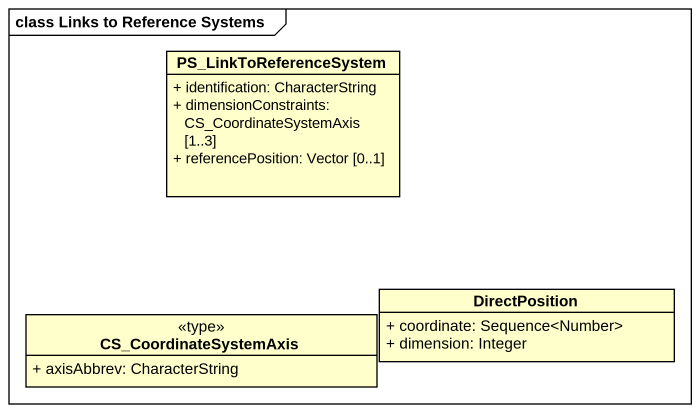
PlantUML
@startuml
mainframe class Links to Reference Systems
hide circle
hide empty members
skinparam classAttributeIconSize 0
class PS_LinkToReferenceSystem {
  + identification: CharacterString
  + dimensionConstraints: CS_CoordinateSystemAxis [1..3]
  + referencePosition: Vector [0..1]
}
class CS_CoordinateSystemAxis <<type>> {
  + axisAbbrev: CharacterString
}
class DirectPosition {
  + coordinate: Sequence<Number>
  + dimension: Integer
}
@enduml
